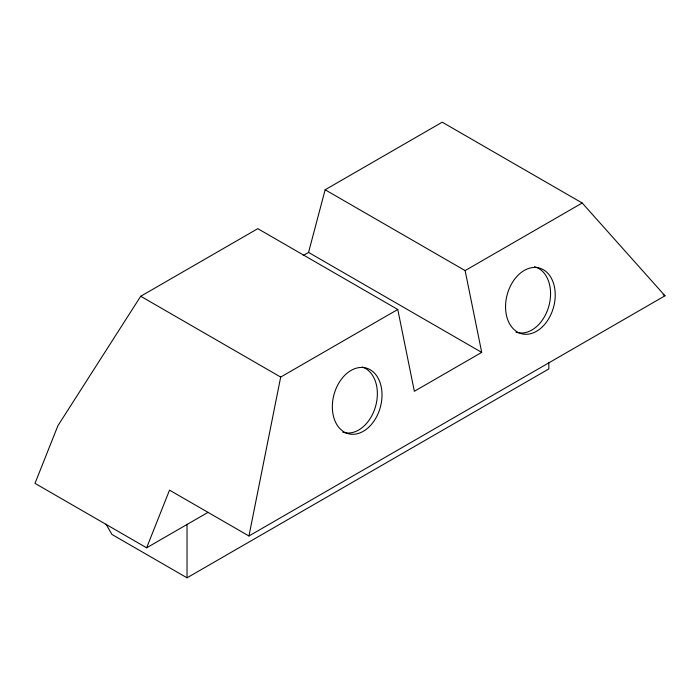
<?xml version="1.0" encoding="UTF-8"?>
<svg xmlns="http://www.w3.org/2000/svg" width="700" height="700" viewBox="0 0 700 700"><rect width="100%" height="100%" fill="white"/><g stroke="black" fill="none" stroke-linecap="round" stroke-linejoin="round"><path stroke-width="1.05" d="M397.766 309.479L257.793 228.664L140.718 296.257L57.908 425.696L35 483.367L146.624 547.811L169.531 490.14L248.946 535.99L280.691 377.072L397.766 309.479L414.356 391.283L481.714 352.398L465.124 270.594L325.141 189.779L308.551 252.42L303.196 255.517M325.141 189.779L442.216 122.185L582.199 203L665 295.785L248.946 535.99M465.124 270.594L582.199 203M146.624 547.811L208.136 512.295M106.024 524.169L111.983 534.476L187.031 577.815L548.835 368.926L548.835 362.373M663.11 294.691L665 295.785M308.551 252.42L481.714 352.398M140.718 296.257L280.691 377.072M187.031 524.291L187.031 577.815M362.276 367.019A34.02 24.019 -74.8 0 1 375.366 407.094A34.02 24.019 -74.8 0 1 342.781 432.18M534.476 266.717A34.02 24.019 -74.8 0 1 549.5 303.502A34.02 24.019 -74.8 0 1 520.091 332.981M519.05 332.876A34.02 24.019 -74.8 0 1 515.979 332.176M542.57 326.637A34.02 24.019 -74.8 0 0 543.034 269.535A34.02 24.019 -74.8 0 0 505.549 306.408A34.02 24.019 -74.8 0 0 542.57 326.637M369.364 426.632A34.02 24.019 -74.8 0 0 369.828 369.53A34.02 24.019 -74.8 0 0 332.342 406.402A34.02 24.019 -74.8 0 0 369.364 426.632"/></g></svg>
